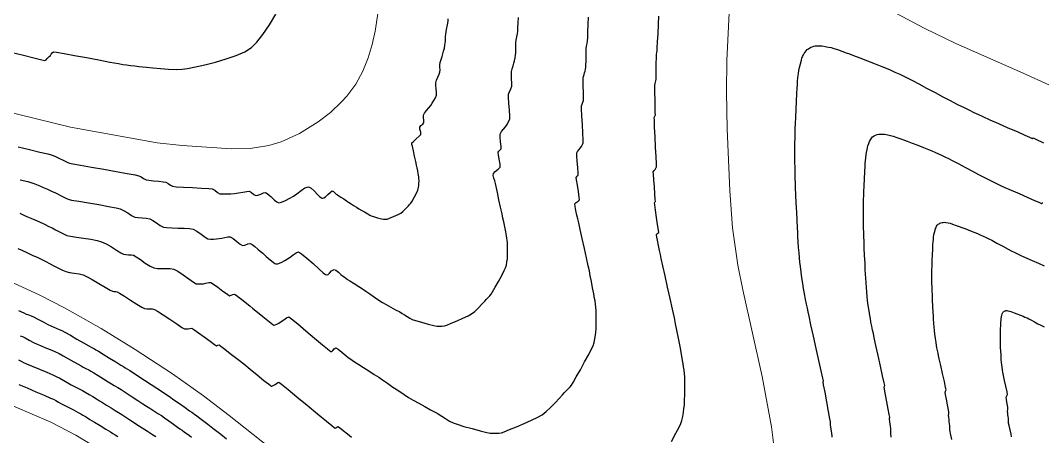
# Model space of a CAD drawing. Extents: x 27 to 849, y 0 to 853.
# Drawn here: x 474.3 to 577.4, y 380.9 to 422.9 of the extents above; entities that cross this region are included whole.
import ezdxf

# ---------------------------------------------------------------- set-up
doc = ezdxf.new("R2010")
doc.units = 0
doc.header["$LTSCALE"] = 2
doc.layers.add('Curva 1 m', color=5, linetype='Continuous')
doc.layers.add('Curva Mestra', color=1, linetype='Continuous')

msp = doc.modelspace()

# ---------------------------------------------------------------- linework, layer by layer
at = {"extrusion": (-0.049704, 0.050571, 0.997483), "elevation": -45.88}
msp.add_lwpolyline([(-371.68, 250.55), (-374.36, -58.63), (-849.75, -54.52), (-847.07, 254.67)], close=True, dxfattribs=at)
at = {"layer": 'Curva 1 m', "linetype": 'Continuous', "lineweight": -3}
for points, elevation in [([(473.4, 419.66), (474.55, 419.37), (475.61, 419.1), (476.4, 418.91), (476.73, 418.84), (476.84, 418.92), (476.96, 419.04), (477.05, 419.14), (477.16, 419.25), (477.27, 419.36), (477.35, 419.47), (477.47, 419.62), (477.58, 419.72), (477.89, 419.68), (478.65, 419.55), (479.71, 419.35), (480.93, 419.13), (482.16, 418.9), (483.28, 418.69), (484.14, 418.53), (484.58, 418.45), (484.95, 418.4), (485.36, 418.35), (485.8, 418.3), (486.22, 418.25), (486.58, 418.22), (486.99, 418.17), (487.63, 418.1), (488.39, 418.03), (489.2, 417.97), (489.96, 417.94), (490.58, 417.97), (491.13, 418.05), (491.91, 418.2), (492.88, 418.42), (493.93, 418.68), (495.01, 419), (496.03, 419.35), (496.91, 419.73), (497.58, 420.14), (498.12, 420.68), (498.73, 421.47), (499.38, 422.45), (500.04, 423.53)], 56), ([(474.18, 403.42), (474.59, 403.24), (474.98, 403.07), (475.31, 402.93), (475.69, 402.76), (476.16, 402.54), (476.67, 402.31), (477.12, 402.1), (477.45, 401.94), (477.79, 401.76), (478.19, 401.54), (478.59, 401.34), (478.94, 401.18), (479.3, 401.1), (479.9, 401.01), (480.61, 400.9), (481.35, 400.79), (481.99, 400.67), (482.44, 400.55), (482.89, 400.34), (483.43, 400.03), (483.96, 399.71), (484.4, 399.43), (484.67, 399.29), (484.89, 399.25), (485.17, 399.24), (485.44, 399.22), (485.67, 399.18), (485.93, 399.03), (486.36, 398.74), (486.86, 398.39), (487.35, 398.09), (487.73, 397.9), (488.08, 397.85), (488.51, 397.84), (488.96, 397.85), (489.38, 397.84), (489.73, 397.78), (490.14, 397.57), (490.68, 397.2), (491.26, 396.8), (491.73, 396.46), (491.99, 396.3), (492.22, 396.28), (492.5, 396.29), (492.74, 396.31), (492.98, 396.36), (493.26, 396.42), (493.49, 396.43), (493.74, 396.27), (494.19, 395.95), (494.7, 395.56), (495.14, 395.24), (495.36, 395.1), (495.52, 395.14), (495.71, 395.22), (495.86, 395.25), (496.03, 395.15), (496.34, 394.92), (496.73, 394.62), (497.11, 394.31), (497.42, 394.07), (497.73, 393.81), (498.19, 393.43), (498.71, 392.99), (499.22, 392.58), (499.56, 392.31), (499.74, 392.19), (499.82, 392.14), (499.84, 392.14), (499.88, 392.13), (499.97, 392.15), (500.13, 392.22), (500.35, 392.34), (500.59, 392.48), (500.83, 392.65), (501.1, 392.85), (501.34, 392.95), (501.63, 392.75), (502.25, 392.25), (503.06, 391.56), (503.93, 390.82), (504.74, 390.14), (505.24, 389.72), (505.49, 389.52), (505.59, 389.45), (505.61, 389.44), (505.63, 389.45), (505.69, 389.48), (505.8, 389.58), (505.94, 389.72), (506.09, 389.82), (506.32, 389.69), (506.69, 389.4), (507.09, 389.07), (507.35, 388.86), (507.6, 388.68), (507.89, 388.49), (508.15, 388.32), (508.41, 388.15), (508.87, 387.86), (509.43, 387.51), (509.98, 387.16), (510.43, 386.87), (510.81, 386.61), (511.3, 386.27), (511.86, 385.88), (512.44, 385.48), (512.98, 385.12), (513.43, 384.83), (513.89, 384.56), (514.46, 384.24), (515.07, 383.9), (515.65, 383.59), (516.12, 383.33), (516.43, 383.16), (516.78, 382.95), (517.17, 382.69), (517.57, 382.44), (517.93, 382.26), (518.34, 382.12), (519.03, 381.91), (519.85, 381.68), (520.67, 381.46), (521.33, 381.3), (521.68, 381.22), (521.94, 381.21), (522.25, 381.21), (522.55, 381.23), (522.81, 381.27), (523.09, 381.37), (523.63, 381.58), (524.33, 381.87), (525.11, 382.2), (525.86, 382.53), (526.5, 382.84), (526.93, 383.08), (527.32, 383.4), (527.77, 383.82), (528.24, 384.29), (528.66, 384.74), (528.99, 385.1), (529.18, 385.31), (529.35, 385.48), (529.55, 385.68), (529.74, 385.89), (529.89, 386.07), (530.06, 386.35), (530.37, 386.9), (530.78, 387.62), (531.21, 388.41), (531.62, 389.15), (531.92, 389.73), (532.08, 390.05), (532.17, 390.36), (532.24, 390.73), (532.31, 391.1), (532.35, 391.43), (532.37, 391.77), (532.38, 392.28), (532.39, 392.83), (532.38, 393.31), (532.38, 393.59), (532.35, 393.9), (532.3, 394.26), (532.26, 394.57), (532.21, 394.83), (532.13, 395.29), (532.02, 395.88), (531.9, 396.52), (531.78, 397.12), (531.69, 397.61), (531.57, 398.13), (531.4, 398.93), (531.19, 399.88), (530.97, 400.87), (530.77, 401.78), (530.61, 402.47), (530.53, 402.85), (530.44, 403.23), (530.33, 403.7), (530.25, 404.12), (530.23, 404.36), (530.36, 404.5), (530.56, 404.64), (530.69, 404.78), (530.67, 405.06), (530.59, 405.62), (530.48, 406.25), (530.39, 406.79), (530.36, 407.03), (530.46, 407.15), (530.57, 407.26), (530.56, 407.51), (530.51, 408.04), (530.45, 408.68), (530.41, 409.23), (530.41, 409.51), (530.5, 409.67), (530.65, 409.85), (530.77, 410), (530.88, 410.16), (530.99, 410.35), (531.06, 410.52), (531.06, 410.84), (531.02, 411.52), (530.98, 412.39), (530.93, 413.26), (530.89, 413.95), (530.88, 414.27), (530.95, 414.44), (531.04, 414.63), (531.1, 414.81), (531.1, 415.08), (531.09, 415.62), (531.07, 416.24), (531.05, 416.78), (531.06, 417.06), (531.1, 417.23), (531.16, 417.43), (531.21, 417.6), (531.26, 417.77), (531.3, 417.97), (531.33, 418.14), (531.34, 418.38), (531.35, 418.81), (531.35, 419.32), (531.36, 419.77), (531.37, 420.04), (531.4, 420.29), (531.46, 420.57), (531.5, 420.82), (531.52, 421.13), (531.54, 421.72), (531.58, 422.47), (531.61, 423.22)], 52), ([(474.24, 406.8), (475, 406.62), (475.4, 406.51), (475.69, 406.4), (476.03, 406.26), (476.36, 406.12), (476.65, 405.99), (476.97, 405.85), (477.38, 405.66), (477.78, 405.48), (478.07, 405.34), (478.3, 405.22), (478.57, 405.07), (478.83, 404.93), (479.07, 404.83), (479.42, 404.76), (480.16, 404.63), (481.12, 404.47), (482.16, 404.29), (483.14, 404.12), (483.91, 403.98), (484.32, 403.88), (484.67, 403.7), (485.08, 403.45), (485.47, 403.2), (485.8, 403.04), (486.14, 402.98), (486.55, 402.96), (486.96, 402.93), (487.3, 402.87), (487.62, 402.7), (487.98, 402.44), (488.35, 402.19), (488.68, 402.02), (489.01, 401.97), (489.53, 401.95), (490.16, 401.93), (490.79, 401.92), (491.33, 401.89), (491.68, 401.83), (492.06, 401.63), (492.49, 401.32), (492.89, 401.01), (493.18, 400.85), (493.43, 400.81), (493.74, 400.82), (494.04, 400.84), (494.31, 400.86), (494.57, 400.91), (494.88, 400.98), (495.18, 401.04), (495.43, 401.03), (495.72, 400.87), (496.09, 400.58), (496.45, 400.29), (496.68, 400.15), (496.92, 400.2), (497.2, 400.33), (497.43, 400.38), (497.63, 400.27), (497.92, 400.05), (498.22, 399.8), (498.47, 399.59), (498.71, 399.38), (499.07, 399.05), (499.47, 398.71), (499.77, 398.47), (499.95, 398.35), (500.05, 398.31), (500.08, 398.3), (500.13, 398.3), (500.23, 398.31), (500.39, 398.37), (500.64, 398.49), (500.95, 398.66), (501.21, 398.81), (501.47, 398.99), (501.77, 399.23), (502.08, 399.44), (502.33, 399.52), (502.63, 399.34), (503.15, 398.9), (503.79, 398.34), (504.42, 397.78), (504.83, 397.42), (505.06, 397.25), (505.15, 397.19), (505.18, 397.18), (505.22, 397.19), (505.31, 397.24), (505.46, 397.38), (505.67, 397.6), (505.91, 397.75), (506.1, 397.67), (506.35, 397.47), (506.59, 397.25), (506.75, 397.11), (506.92, 396.99), (507.11, 396.86), (507.28, 396.75), (507.52, 396.59), (507.94, 396.33), (508.41, 396.03), (508.8, 395.78), (509.11, 395.57), (509.53, 395.28), (509.99, 394.96), (510.43, 394.66), (510.8, 394.42), (511.18, 394.2), (511.65, 393.94), (512.13, 393.68), (512.54, 393.46), (512.8, 393.31), (513.03, 393.17), (513.29, 393), (513.56, 392.83), (513.8, 392.71), (514.15, 392.59), (514.75, 392.42), (515.42, 392.23), (515.99, 392.09), (516.3, 392.02), (516.54, 392.01), (516.81, 392.02), (517.05, 392.05), (517.29, 392.13), (517.75, 392.31), (518.33, 392.55), (518.93, 392.82), (519.45, 393.06), (519.8, 393.26), (520.12, 393.52), (520.49, 393.88), (520.84, 394.25), (521.13, 394.56), (521.3, 394.74), (521.45, 394.9), (521.63, 395.08), (521.77, 395.25), (521.91, 395.48), (522.18, 395.95), (522.51, 396.54), (522.84, 397.14), (523.1, 397.63), (523.23, 397.9), (523.31, 398.19), (523.37, 398.52), (523.41, 398.82), (523.43, 399.13), (523.43, 399.57), (523.44, 400), (523.43, 400.27), (523.41, 400.47), (523.38, 400.71), (523.35, 400.91), (523.31, 401.14), (523.24, 401.55), (523.14, 402.04), (523.05, 402.54), (522.97, 402.94), (522.88, 403.37), (522.73, 404.03), (522.56, 404.79), (522.4, 405.53), (522.27, 406.12), (522.2, 406.44), (522.13, 406.68), (522.05, 406.96), (521.99, 407.23), (522, 407.44), (522.19, 407.65), (522.49, 407.87), (522.68, 408.08), (522.67, 408.39), (522.59, 408.87), (522.5, 409.33), (522.47, 409.58), (522.55, 409.69), (522.69, 409.81), (522.78, 409.92), (522.77, 410.17), (522.71, 410.63), (522.67, 411.11), (522.67, 411.42), (522.81, 411.67), (523.03, 411.92), (523.22, 412.15), (523.38, 412.39), (523.54, 412.67), (523.65, 412.93), (523.65, 413.25), (523.62, 413.84), (523.57, 414.52), (523.53, 415.11), (523.53, 415.43), (523.62, 415.69), (523.76, 415.98), (523.85, 416.24), (523.86, 416.54), (523.84, 416.99), (523.82, 417.44), (523.82, 417.74), (523.89, 418), (523.98, 418.3), (524.06, 418.56), (524.12, 418.82), (524.19, 419.11), (524.24, 419.37), (524.25, 419.62), (524.25, 419.97), (524.25, 420.33), (524.26, 420.63), (524.3, 420.91), (524.36, 421.22), (524.42, 421.54), (524.46, 421.81), (524.48, 422.13), (524.5, 422.63), (524.52, 423.19)], 53), ([(539.98, 380.39), (540.43, 381.21), (540.76, 381.84), (540.92, 382.19), (541.02, 382.51), (541.11, 382.9), (541.18, 383.31), (541.24, 383.7), (541.29, 384.04), (541.31, 384.49), (541.33, 385.17), (541.33, 385.9), (541.33, 386.54), (541.33, 386.92), (541.3, 387.22), (541.26, 387.57), (541.21, 387.92), (541.16, 388.22), (541.1, 388.56), (540.99, 389.18), (540.84, 389.97), (540.68, 390.82), (540.53, 391.62), (540.4, 392.27), (540.28, 392.86), (540.08, 393.74), (539.85, 394.82), (539.59, 395.97), (539.34, 397.1), (539.12, 398.1), (538.95, 398.85), (538.86, 399.26), (538.77, 399.67), (538.67, 400.18), (538.56, 400.69), (538.5, 401.02), (538.47, 401.2), (538.46, 401.26), (538.46, 401.27), (538.47, 401.29), (538.51, 401.34), (538.6, 401.4), (538.69, 401.49), (538.66, 401.73), (538.58, 402.29), (538.48, 403), (538.37, 403.72), (538.29, 404.26), (538.25, 404.49), (538.31, 404.54), (538.36, 404.6), (538.34, 404.82), (538.3, 405.37), (538.25, 406.08), (538.19, 406.8), (538.15, 407.36), (538.14, 407.6), (538.23, 407.73), (538.33, 407.84), (538.41, 407.97), (538.47, 408.1), (538.46, 408.4), (538.43, 409.11), (538.38, 410.08), (538.33, 411.13), (538.28, 412.1), (538.25, 412.81), (538.24, 413.1), (538.29, 413.24), (538.35, 413.37), (538.34, 413.61), (538.33, 414.17), (538.32, 414.87), (538.3, 415.58), (538.29, 416.13), (538.29, 416.37), (538.32, 416.51), (538.37, 416.65), (538.4, 416.78), (538.43, 416.92), (538.43, 417.19), (538.44, 417.8), (538.45, 418.53), (538.46, 419.15), (538.47, 419.44), (538.5, 419.64), (538.54, 419.83), (538.55, 420.11), (538.58, 420.73), (538.62, 421.58), (538.66, 422.49), (538.7, 423.33)], 51), ([(474.03, 410.13), (475.17, 409.86), (476.22, 409.6), (477.01, 409.41), (477.36, 409.32), (477.56, 409.24), (477.79, 409.15), (477.98, 409.06), (478.21, 408.96), (478.49, 408.83), (478.7, 408.73), (478.85, 408.65), (479.03, 408.55), (479.19, 408.48), (479.53, 408.41), (480.32, 408.27), (481.41, 408.08), (482.67, 407.86), (483.92, 407.63), (485.03, 407.44), (485.84, 407.29), (486.19, 407.21), (486.43, 407.09), (486.69, 406.92), (486.93, 406.79), (487.2, 406.75), (487.67, 406.7), (488.21, 406.65), (488.67, 406.6), (488.93, 406.56), (489.16, 406.43), (489.4, 406.26), (489.62, 406.14), (489.97, 406.1), (490.7, 406.06), (491.61, 406.01), (492.53, 405.97), (493.26, 405.93), (493.62, 405.89), (493.87, 405.74), (494.13, 405.53), (494.37, 405.39), (494.65, 405.37), (495.06, 405.37), (495.5, 405.39), (495.87, 405.41), (496.25, 405.47), (496.7, 405.56), (497.12, 405.63), (497.37, 405.64), (497.58, 405.52), (497.8, 405.32), (498, 405.2), (498.21, 405.24), (498.51, 405.35), (498.8, 405.47), (499, 405.51), (499.17, 405.41), (499.36, 405.25), (499.52, 405.11), (499.67, 404.97), (499.89, 404.76), (500.12, 404.56), (500.33, 404.47), (500.6, 404.53), (501.02, 404.72), (501.46, 404.95), (501.83, 405.15), (502.17, 405.39), (502.58, 405.71), (502.98, 405.98), (503.32, 406.09), (503.59, 405.96), (503.92, 405.67), (504.24, 405.33), (504.48, 405.09), (504.63, 404.97), (504.71, 404.93), (504.75, 404.92), (504.79, 404.93), (504.88, 404.97), (505.05, 405.08), (505.29, 405.3), (505.56, 405.56), (505.72, 405.68), (505.87, 405.61), (506.03, 405.46), (506.14, 405.36), (506.27, 405.27), (506.41, 405.18), (506.59, 405.06), (506.9, 404.87), (507.17, 404.69), (507.37, 404.55), (507.65, 404.37), (507.93, 404.17), (508.17, 404.02), (508.42, 403.87), (508.72, 403.71), (508.99, 403.56), (509.17, 403.46), (509.33, 403.36), (509.51, 403.24), (509.67, 403.16), (509.91, 403.08), (510.31, 402.97), (510.7, 402.86), (510.92, 402.81), (511.11, 402.81), (511.29, 402.83), (511.52, 402.91), (511.93, 403.08), (512.37, 403.28), (512.67, 403.43), (512.87, 403.6), (513.1, 403.84), (513.3, 404.05), (513.42, 404.17), (513.54, 404.3), (513.66, 404.43), (513.79, 404.65), (514.02, 405.08), (514.26, 405.51), (514.38, 405.75), (514.42, 405.9), (514.45, 406.07), (514.47, 406.21), (514.48, 406.44), (514.49, 406.74), (514.48, 406.94), (514.47, 407.1), (514.44, 407.26), (514.42, 407.42), (514.36, 407.7), (514.3, 408.01), (514.25, 408.27), (514.17, 408.64), (514.05, 409.2), (513.93, 409.73), (513.87, 410.02), (513.82, 410.19), (513.77, 410.37), (513.77, 410.52), (513.92, 410.68), (514.22, 410.93), (514.52, 411.19), (514.68, 411.38), (514.67, 411.61), (514.59, 411.91), (514.57, 412.13), (514.69, 412.28), (514.87, 412.43), (514.99, 412.58), (514.98, 412.8), (514.94, 413.09), (514.93, 413.33), (515.05, 413.53), (515.26, 413.79), (515.49, 414.07), (515.67, 414.31), (515.82, 414.54), (515.99, 414.81), (516.14, 415.09), (516.24, 415.34), (516.25, 415.62), (516.21, 415.97), (516.18, 416.31), (516.18, 416.59), (516.26, 416.86), (516.4, 417.17), (516.53, 417.46), (516.6, 417.67), (516.61, 417.91), (516.59, 418.18), (516.59, 418.42), (516.64, 418.63), (516.73, 418.93), (516.83, 419.25), (516.91, 419.51), (516.97, 419.78), (517.05, 420.1), (517.11, 420.4), (517.14, 420.6), (517.15, 420.8), (517.15, 421.03), (517.16, 421.23), (517.2, 421.5), (517.28, 421.97), (517.37, 422.45), (517.42, 422.8), (517.44, 423.05)], 54), ([(556.2, 380.82), (556.2, 380.89), (556.19, 380.96), (556.17, 381.17), (556.11, 381.61), (556.05, 382.05), (556.03, 382.25), (556.04, 382.31), (556.04, 382.36), (555.98, 382.66), (555.84, 383.41), (555.66, 384.39), (555.48, 385.36), (555.34, 386.11), (555.28, 386.41), (555.32, 386.49), (555.25, 386.77), (555.09, 387.51), (554.86, 388.56), (554.59, 389.78), (554.31, 391.03), (554.06, 392.16), (553.87, 393.02), (553.77, 393.48), (553.7, 393.84), (553.61, 394.26), (553.52, 394.7), (553.44, 395.12), (553.37, 395.49), (553.32, 395.84), (553.24, 396.33), (553.15, 396.89), (553.07, 397.47), (553, 398.03), (552.94, 398.49), (552.9, 398.93), (552.86, 399.44), (552.82, 399.98), (552.78, 400.53), (552.75, 401.04), (552.73, 401.49), (552.7, 401.97), (552.66, 402.69), (552.62, 403.54), (552.58, 404.43), (552.54, 405.29), (552.51, 406), (552.49, 406.49), (552.48, 406.94), (552.47, 407.47), (552.46, 408.03), (552.45, 408.59), (552.44, 409.09), (552.44, 409.49), (552.44, 409.94), (552.45, 410.47), (552.46, 411.03), (552.47, 411.56), (552.48, 412.01), (552.5, 412.45), (552.53, 413.11), (552.56, 413.9), (552.6, 414.73), (552.64, 415.48), (552.67, 416.07), (552.69, 416.4), (552.71, 416.74), (552.75, 417.13), (552.8, 417.52), (552.84, 417.83), (552.91, 418.15), (553, 418.52), (553.09, 418.87), (553.15, 419.07), (553.22, 419.24), (553.31, 419.42), (553.39, 419.56), (553.48, 419.69), (553.59, 419.83), (553.69, 419.94), (553.8, 420.03), (553.94, 420.12), (554.06, 420.19), (554.19, 420.24), (554.35, 420.29), (554.5, 420.32), (554.65, 420.33), (554.83, 420.34), (554.99, 420.34), (555.18, 420.31), (555.49, 420.27), (555.82, 420.2), (556.1, 420.14), (556.36, 420.06), (556.74, 419.94), (557.18, 419.79), (557.6, 419.63), (557.95, 419.51), (558.36, 419.36), (559, 419.11), (559.76, 418.82), (560.53, 418.52), (561.2, 418.25), (561.65, 418.07), (562.06, 417.89), (562.54, 417.68), (563.03, 417.45), (563.5, 417.23), (563.9, 417.03), (564.31, 416.83), (564.95, 416.48), (565.74, 416.06), (566.59, 415.61), (567.38, 415.18), (568.05, 414.83), (568.48, 414.6), (568.92, 414.37), (569.45, 414.12), (570, 413.85), (570.52, 413.59), (570.98, 413.38), (571.4, 413.19), (572.11, 412.87), (572.99, 412.48), (573.95, 412.06), (574.87, 411.66), (575.66, 411.31), (576.13, 411.11), (576.34, 411.01), (576.41, 410.98), (576.42, 410.98), (576.43, 410.98), (576.46, 411.01), (576.48, 411.02), (576.77, 410.89), (577.55, 410.53)], 49), ([(562.16, 380.81), (562.14, 381.18), (562.14, 381.39), (562.12, 381.53), (562.11, 381.67), (562.08, 381.94), (562.02, 382.38), (561.99, 382.64), (562, 382.74), (562.01, 382.85), (561.97, 383.09), (561.86, 383.65), (561.72, 384.38), (561.59, 385.1), (561.48, 385.66), (561.44, 385.89), (561.48, 385.96), (561.51, 386.03), (561.45, 386.31), (561.3, 387.01), (561.09, 387.98), (560.85, 389.05), (560.62, 390.06), (560.45, 390.86), (560.36, 391.28), (560.29, 391.62), (560.2, 392.03), (560.12, 392.43), (560.06, 392.78), (560, 393.11), (559.93, 393.58), (559.85, 394.1), (559.78, 394.61), (559.73, 395.03), (559.69, 395.44), (559.66, 395.91), (559.62, 396.4), (559.6, 396.88), (559.57, 397.28), (559.55, 397.73), (559.52, 398.39), (559.48, 399.16), (559.44, 399.93), (559.42, 400.59), (559.4, 401.03), (559.39, 401.45), (559.37, 401.94), (559.36, 402.45), (559.36, 402.91), (559.35, 403.28), (559.36, 403.63), (559.36, 404.02), (559.37, 404.44), (559.38, 404.83), (559.39, 405.18), (559.4, 405.58), (559.43, 406.19), (559.46, 406.91), (559.5, 407.6), (559.52, 408.16), (559.54, 408.47), (559.56, 408.72), (559.59, 409.02), (559.62, 409.31), (559.66, 409.54), (559.73, 409.87), (559.82, 410.24), (559.89, 410.47), (559.97, 410.66), (560.07, 410.84), (560.18, 410.99), (560.29, 411.13), (560.43, 411.23), (560.57, 411.31), (560.73, 411.37), (560.9, 411.41), (561.08, 411.42), (561.27, 411.42), (561.48, 411.39), (561.81, 411.34), (562.1, 411.27), (562.36, 411.2), (562.74, 411.07), (563.15, 410.92), (563.49, 410.8), (563.79, 410.69), (564.27, 410.5), (564.85, 410.28), (565.43, 410.06), (565.93, 409.86), (566.27, 409.72), (566.57, 409.59), (566.93, 409.43), (567.3, 409.26), (567.65, 409.09), (567.96, 408.94), (568.33, 408.75), (568.93, 408.43), (569.65, 408.04), (570.37, 407.66), (570.99, 407.33), (571.38, 407.12), (571.72, 406.95), (572.11, 406.75), (572.52, 406.55), (572.92, 406.36), (573.26, 406.2), (573.64, 406.03), (574.29, 405.74), (575.07, 405.4), (575.89, 405.04), (576.62, 404.72), (577.06, 404.53), (577.27, 404.44), (577.33, 404.41), (577.34, 404.4), (577.35, 404.41), (577.37, 404.42), (577.42, 404.46), (577.46, 404.48)], 48), ([(568.29, 380.58), (568.21, 380.89), (568.14, 381.18), (568.1, 381.38), (568.08, 381.57), (568.07, 381.8), (568.07, 381.96), (568.05, 382.17), (568.03, 382.37), (568.01, 382.57), (567.97, 382.84), (567.95, 383.02), (567.97, 383.18), (567.98, 383.34), (567.94, 383.57), (567.85, 384.07), (567.73, 384.66), (567.64, 385.14), (567.6, 385.36), (567.66, 385.47), (567.71, 385.58), (567.66, 385.83), (567.53, 386.45), (567.35, 387.24), (567.17, 388.06), (567.02, 388.73), (566.94, 389.07), (566.89, 389.31), (566.84, 389.58), (566.78, 389.85), (566.74, 390.08), (566.69, 390.37), (566.63, 390.78), (566.57, 391.21), (566.52, 391.58), (566.49, 391.93), (566.46, 392.33), (566.44, 392.73), (566.42, 393.08), (566.4, 393.45), (566.37, 394.02), (566.34, 394.64), (566.32, 395.2), (566.3, 395.58), (566.29, 395.93), (566.28, 396.35), (566.27, 396.76), (566.27, 397.08), (566.27, 397.37), (566.28, 397.71), (566.29, 398.05), (566.29, 398.34), (566.31, 398.68), (566.33, 399.21), (566.36, 399.78), (566.38, 400.27), (566.4, 400.54), (566.42, 400.77), (566.44, 401.03), (566.47, 401.25), (566.52, 401.47), (566.59, 401.72), (566.63, 401.87), (566.69, 402), (566.75, 402.12), (566.82, 402.22), (566.9, 402.31), (566.99, 402.37), (567.08, 402.43), (567.19, 402.47), (567.3, 402.49), (567.42, 402.5), (567.55, 402.51), (567.68, 402.49), (567.91, 402.45), (568.1, 402.41), (568.35, 402.33), (568.71, 402.2), (569.03, 402.09), (569.29, 401.99), (569.7, 401.84), (570.17, 401.65), (570.59, 401.49), (570.88, 401.37), (571.14, 401.26), (571.45, 401.12), (571.75, 400.98), (572.01, 400.85), (572.33, 400.69), (572.84, 400.41), (573.43, 400.1), (573.96, 399.81), (574.29, 399.64), (574.58, 399.49), (574.91, 399.33), (575.25, 399.16), (575.54, 399.03), (575.86, 398.88), (576.39, 398.64), (577.02, 398.37), (577.62, 398.1)], 47), ([(473.98, 399.86), (474.38, 399.68), (474.89, 399.45), (475.45, 399.19), (476, 398.94), (476.48, 398.72), (476.83, 398.55), (477.2, 398.36), (477.63, 398.12), (478.08, 397.88), (478.49, 397.68), (478.82, 397.54), (479.22, 397.45), (479.69, 397.38), (480.17, 397.32), (480.57, 397.22), (480.93, 397.04), (481.5, 396.72), (482.17, 396.34), (482.81, 395.96), (483.3, 395.67), (483.53, 395.54), (483.69, 395.52), (483.88, 395.51), (484.03, 395.49), (484.26, 395.35), (484.75, 395.04), (485.36, 394.65), (485.99, 394.25), (486.51, 393.94), (486.79, 393.79), (487.01, 393.76), (487.29, 393.76), (487.56, 393.76), (487.79, 393.72), (488.09, 393.55), (488.66, 393.18), (489.35, 392.72), (490.03, 392.26), (490.56, 391.9), (490.8, 391.75), (490.98, 391.74), (491.17, 391.76), (491.36, 391.8), (491.55, 391.82), (491.76, 391.68), (492.22, 391.35), (492.81, 390.93), (493.4, 390.51), (493.85, 390.18), (494.05, 390.05), (494.17, 390.09), (494.3, 390.13), (494.48, 390), (494.89, 389.69), (495.42, 389.28), (495.95, 388.87), (496.37, 388.55), (496.79, 388.21), (497.43, 387.69), (498.15, 387.1), (498.84, 386.55), (499.28, 386.2), (499.5, 386.03), (499.58, 385.98), (499.6, 385.97), (499.63, 385.97), (499.7, 385.99), (499.83, 386.05), (499.97, 386.14), (500.09, 386.23), (500.23, 386.33), (500.35, 386.38), (500.62, 386.17), (501.27, 385.64), (502.17, 384.9), (503.21, 384.04), (504.24, 383.18), (505.14, 382.43), (505.68, 381.99), (505.94, 381.78), (506.02, 381.71), (506.04, 381.7), (506.06, 381.71), (506.1, 381.75), (506.19, 381.83), (506.28, 381.89), (506.45, 381.78), (506.82, 381.5), (507.27, 381.15), (507.68, 380.82)], 51), ([(474.06, 393.61), (474.58, 393.37), (474.83, 393.25), (474.99, 393.19), (475.17, 393.12), (475.33, 393.06), (475.56, 392.95), (476, 392.72), (476.53, 392.45), (477.01, 392.2), (477.32, 392.05), (477.57, 391.94), (477.87, 391.82), (478.17, 391.69), (478.42, 391.58), (478.73, 391.41), (479.29, 391.1), (479.96, 390.71), (480.62, 390.34), (481.14, 390.04), (481.38, 389.9), (481.54, 389.82), (481.73, 389.73), (481.88, 389.64), (482.12, 389.5), (482.62, 389.19), (483.25, 388.8), (483.88, 388.41), (484.38, 388.1), (484.64, 387.94), (484.84, 387.82), (485.07, 387.68), (485.28, 387.55), (485.55, 387.38), (486.09, 387.02), (486.77, 386.58), (487.45, 386.13), (488.01, 385.77), (488.29, 385.58), (488.53, 385.43), (488.8, 385.25), (489.04, 385.1), (489.29, 384.93), (489.75, 384.6), (490.32, 384.2), (490.88, 383.8), (491.32, 383.48), (491.54, 383.33), (491.69, 383.23), (491.87, 383.1), (492.02, 383), (492.23, 382.84), (492.64, 382.52), (493.16, 382.13), (493.68, 381.74), (494.09, 381.42), (494.48, 381.11), (495.04, 380.66)], 49), ([(574.32, 380.86), (574.27, 381.12), (574.17, 381.57), (574.07, 382.01), (574.02, 382.24), (574.01, 382.38), (574, 382.53), (573.99, 382.69), (573.97, 382.91), (573.95, 383.08), (573.93, 383.24), (573.91, 383.4), (573.93, 383.6), (573.95, 383.83), (573.92, 384.02), (573.85, 384.35), (573.79, 384.66), (573.76, 384.84), (573.84, 384.98), (573.91, 385.13), (573.86, 385.41), (573.73, 385.98), (573.6, 386.55), (573.52, 386.87), (573.49, 387.03), (573.45, 387.22), (573.42, 387.38), (573.39, 387.59), (573.35, 387.87), (573.32, 388.13), (573.29, 388.36), (573.28, 388.64), (573.26, 388.88), (573.25, 389.13), (573.23, 389.5), (573.21, 389.87), (573.2, 390.13), (573.2, 390.37), (573.19, 390.65), (573.19, 390.88), (573.19, 391.08), (573.2, 391.31), (573.2, 391.51), (573.21, 391.74), (573.23, 392.08), (573.24, 392.42), (573.25, 392.6), (573.27, 392.79), (573.29, 392.96), (573.33, 393.14), (573.37, 393.27), (573.4, 393.34), (573.43, 393.4), (573.46, 393.44), (573.5, 393.49), (573.55, 393.52), (573.59, 393.55), (573.65, 393.57), (573.7, 393.58), (573.76, 393.59), (573.83, 393.59), (573.95, 393.57), (574.11, 393.54), (574.23, 393.5), (574.41, 393.44), (574.57, 393.38), (574.83, 393.28), (575.21, 393.13), (575.49, 393.02), (575.67, 392.94), (575.88, 392.85), (576.06, 392.76), (576.27, 392.65), (576.62, 392.46), (576.97, 392.27), (577.2, 392.15), (577.4, 392.06), (577.62, 391.94)], 46), ([(474.22, 391.06), (474.45, 390.97), (474.73, 390.83), (475.14, 390.62), (475.57, 390.39), (475.94, 390.21), (476.27, 390.07), (476.73, 389.88), (477.24, 389.67), (477.74, 389.45), (478.15, 389.26), (478.57, 389.04), (479.1, 388.74), (479.64, 388.43), (480.09, 388.17), (480.37, 388.01), (480.6, 387.89), (480.87, 387.75), (481.14, 387.61), (481.37, 387.49), (481.65, 387.32), (482.11, 387.04), (482.64, 386.71), (483.12, 386.41), (483.44, 386.21), (483.73, 386.03), (484.08, 385.83), (484.42, 385.62), (484.71, 385.44), (485.04, 385.23), (485.54, 384.9), (486.1, 384.53), (486.61, 384.19), (486.97, 383.96), (487.32, 383.73), (487.73, 383.48), (488.13, 383.22), (488.48, 382.99), (488.8, 382.76), (489.24, 382.46), (489.7, 382.13), (490.1, 381.84), (490.35, 381.66), (490.57, 381.51), (490.83, 381.33), (491.09, 381.15), (491.31, 381), (491.53, 380.83)], 48), ([(474.07, 388.62), (474.33, 388.48), (474.56, 388.37), (474.87, 388.23), (475.45, 387.99), (476.17, 387.69), (476.9, 387.38), (477.51, 387.12), (477.87, 386.95), (478.22, 386.77), (478.62, 386.54), (479.02, 386.31), (479.36, 386.11), (479.71, 385.93), (480.11, 385.72), (480.52, 385.52), (480.86, 385.33), (481.18, 385.14), (481.55, 384.91), (481.92, 384.68), (482.23, 384.48), (482.54, 384.3), (482.95, 384.05), (483.41, 383.78), (483.83, 383.52), (484.15, 383.32), (484.5, 383.09), (484.9, 382.83), (485.31, 382.56), (485.66, 382.33), (486.01, 382.1), (486.53, 381.77), (487.09, 381.41), (487.59, 381.09), (487.92, 380.88)], 47), ([(474.09, 386.14), (474.92, 385.79), (475.82, 385.4), (476.66, 385.05), (477.3, 384.77), (477.6, 384.64), (477.84, 384.51), (478.11, 384.35), (478.34, 384.22), (478.61, 384.08), (479.08, 383.84), (479.61, 383.56), (480.08, 383.32), (480.34, 383.18), (480.56, 383.05), (480.81, 382.89), (481.03, 382.76), (481.27, 382.61), (481.73, 382.33), (482.3, 381.99), (482.88, 381.64), (483.34, 381.35), (483.59, 381.2), (483.83, 381.05), (484.1, 380.87)], 46)]:
    msp.add_lwpolyline(points, dxfattribs=dict(at, elevation=elevation))
at = {"layer": 'Curva Mestra', "lineweight": 0}
for points, elevation in [([(550.27, 380.25), (550.07, 381.87), (549.12, 386.94), (547.19, 395.68), (546.69, 398.19), (546.15, 401.94), (545.88, 405.69), (545.59, 411.94), (545.52, 415.69), (545.58, 418.85), (545.83, 424.34)], 50), ([(559.85, 425.13), (565.57, 422.08), (568.69, 420.56), (575.5, 417.56), (590.84, 410.59)], 50), ([(472.44, 413.81), (479.32, 412.13), (488.07, 410.54), (490.57, 410.25), (495.57, 409.94), (497.44, 409.96), (499.32, 410.25), (500.57, 410.63), (502.44, 411.48), (504.32, 412.66), (505.54, 413.61), (506.68, 414.67), (507.2, 415.25), (508.11, 416.46), (508.82, 417.76), (509.36, 419.1), (509.75, 420.47), (510.05, 421.82), (510.38, 423.79)], 55), ([(472.65, 396.79), (476.21, 395.16), (478.69, 393.89), (482.4, 391.79), (485.84, 389.67), (489.6, 387.21), (492.73, 385), (495.32, 383.02), (499.36, 379.8)], 50), ([(471.81, 384.69), (477.33, 382.33), (479.83, 381.03), (483.02, 379.09)], 45)]:
    msp.add_lwpolyline(points, dxfattribs=dict(at, elevation=elevation)).dxf.unprotected_set("ltscale", 0)

doc.saveas('drawing.dxf')
